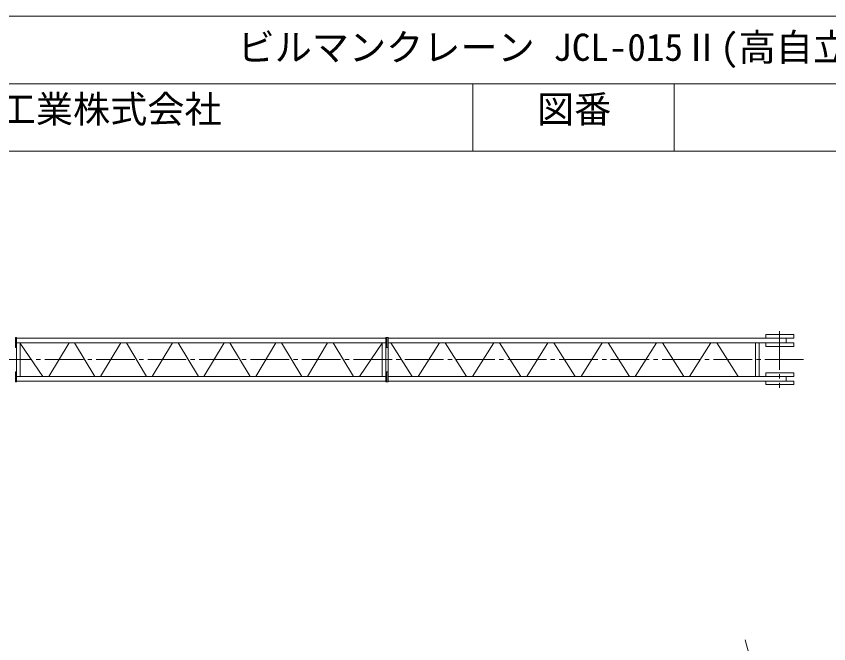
# Model space of a CAD drawing. Units: millimetres, scale not verified. Extents: x -17582 to 17444, y -25751 to 25749.
# Drawn here: x -6705 to 4668, y 16968 to 25749 of the extents above; entities that cross this region are included whole.
import ezdxf
from ezdxf.enums import TextEntityAlignment as Align

# ---------------------------------------------------------------- set-up
doc = ezdxf.new("R2010")
doc.units = ezdxf.units.MM
doc.header["$LTSCALE"] = 60
doc.linetypes.add('CHAIN2', pattern=[12, 9, -1, 1, -1])
for name, color, linetype, lineweight in [('0-3_05 寸法', 7, 'Continuous', 18), ('0-4_10 当社外形線', 7, 'Continuous', 18), ('0-5_12 当社中心線', 7, 'CHAIN2', 18)]:
    doc.layers.add(name, color=color, linetype=linetype, lineweight=lineweight)
doc.styles.add('ＭＳ ゴシック', font='')
doc.styles.get('ＭＳ ゴシック').set_extended_font_data('MS Gothic')

msp = doc.modelspace()

# ---------------------------------------------------------------- linework, layer by layer
at = {"layer": '0-3_05 寸法'}
for p, q in [((-10944.75, 24805.36), (9250.33, 24805.36)), ((-316.07, 24805.36), (-316.07, 23861.96)), ((2505.93, 24805.36), (2505.93, 23861.96)), ((3904.89, 15510.72), (3499.31, 17024.01))]:
    msp.add_line(p, q, dxfattribs=at)
msp.add_lwpolyline([(-10944.75, 25748.75), (9250.33, 25748.75), (9250.33, 23861.96), (-10944.75, 23861.96)], close=True, dxfattribs=at)
at = {"layer": '0-4_10 当社外形線'}
for p, q in [((-6700.8, 21244.62), (-1532.82, 21244.62)), ((-1532.82, 21179.62), (-6700.8, 21179.62)), ((-6333.43, 20709.62), (-6656.16, 21179.62)), ((-6650.8, 20709.62), (-6650.8, 21171.82)), ((-5966.01, 21179.62), (-6249.58, 20709.62)), ((-5604.01, 20709.62), (-5887.58, 21179.62)), ((-5242.01, 21179.62), (-5525.58, 20709.62)), ((-4880.01, 20709.62), (-5163.58, 21179.62)), ((-4518.01, 21179.62), (-4801.58, 20709.62)), ((-4156.02, 20709.62), (-4439.58, 21179.62)), ((-3794.02, 21179.62), (-4077.62, 20709.62)), ((-3432.02, 20709.62), (-3715.62, 21179.62)), ((-3070.02, 21179.62), (-3353.62, 20709.62)), ((-2708.02, 20709.62), (-2991.62, 21179.62)), ((-2346.02, 21179.62), (-2629.62, 20709.62)), ((-1984.02, 20709.62), (-2267.62, 21179.62)), ((-1582.82, 21171.82), (-1900.12, 20709.62)), ((-1582.82, 20709.62), (-1582.82, 21179.62)), ((-1500.82, 21244.62), (4178.2, 21244.62)), ((4178.2, 21179.62), (-1500.82, 21179.62)), ((-1161.92, 20709.62), (-1459.62, 21179.62)), ((-781.92, 21179.62), (-1079.62, 20709.62)), ((-401.92, 20709.62), (-699.62, 21179.62)), ((-21.92, 21179.62), (-319.62, 20709.62)), ((358.08, 20709.62), (60.38, 21179.62)), ((738.08, 21179.62), (440.38, 20709.62)), ((1118.08, 20709.62), (820.38, 21179.62)), ((1498.08, 21179.62), (1200.38, 20709.62)), ((1878.08, 20709.62), (1580.38, 21179.62)), ((2258.08, 21179.62), (1960.38, 20709.62)), ((2638.08, 20709.62), (2340.38, 21179.62)), ((3018.08, 21179.62), (2720.38, 20709.62)), ((3398.08, 20709.62), (3100.38, 21179.62)), ((3643.4, 21179.62), (3643.4, 20709.62)), ((3693.4, 20709.62), (3693.4, 21179.62)), ((3918.2, 21179.62), (3693.4, 21179.62)), ((4028.1, 21179.62), (3918.2, 21179.62)), ((3976.6, 21179.62), (3978.1, 21182.32)), ((-6700.8, 20774.62), (-6700.8, 21114.62)), ((-1532.82, 20774.62), (-1532.82, 21114.62)), ((-1500.82, 21114.62), (-1500.82, 20774.62)), ((-1532.82, 20709.62), (-6700.8, 20709.62)), ((4178.2, 20709.62), (-1500.82, 20709.62)), ((3918.2, 20709.62), (3693.4, 20709.62)), ((4028.1, 20709.62), (3918.2, 20709.62)), ((-6700.8, 20644.62), (-1532.82, 20644.62)), ((-1500.82, 20644.62), (4178.2, 20644.62))]:
    msp.add_line(p, q, dxfattribs=at)
for points in [[(3788.2, 21244.62), (3788.2, 21294.62), (4178.2, 21294.62), (4178.2, 21244.62), (4073.2, 21244.62)], [(3788.2, 21179.62), (3788.2, 21129.62), (4178.2, 21129.62), (4178.2, 21179.62), (4073.2, 21179.62)], [(4028.1, 21179.62), (4073.2, 21179.62), (4073.2, 21244.62)], [(3788.2, 20709.62), (3788.2, 20759.62), (4178.2, 20759.62), (4178.2, 20709.62), (4073.2, 20709.62)], [(4073.2, 20644.62), (4073.2, 20709.62), (4028.1, 20709.62)], [(3788.2, 20644.62), (3788.2, 20594.62), (4178.2, 20594.62), (4178.2, 20644.62), (4073.2, 20644.62)]]:
    msp.add_lwpolyline(points, dxfattribs=at)
for points in [[(-6700.8, 21254.62), (-6716.8, 21254.62), (-6716.8, 21114.62), (-6700.8, 21114.62)], [(-1532.82, 21254.62), (-1516.82, 21254.62), (-1516.82, 21114.62), (-1532.82, 21114.62)], [(-1516.82, 21254.62), (-1500.82, 21254.62), (-1500.82, 21114.62), (-1516.82, 21114.62)], [(-6700.8, 20634.62), (-6716.8, 20634.62), (-6716.8, 20774.62), (-6700.8, 20774.62)], [(-1532.82, 20634.62), (-1516.82, 20634.62), (-1516.82, 20774.62), (-1532.82, 20774.62)], [(-1516.82, 20634.62), (-1500.82, 20634.62), (-1500.82, 20774.62), (-1516.82, 20774.62)]]:
    msp.add_lwpolyline(points, close=True, dxfattribs=at)
at = {"layer": '0-5_12 当社中心線'}
for p, q in [((3978.2, 21340.72), (3978.2, 20548.52)), ((-14225.15, 20944.62), (4318.4, 20944.62))]:
    msp.add_line(p, q, dxfattribs=at)

# ---------------------------------------------------------------- texts
at = {"layer": '0-3_05 寸法', "style": 'ＭＳ ゴシック'}
for s, p in [('図面名称   \u3000\u3000\u3000\u3000\u3000\u3000\u3000ビルマンクレーン JCL-015Ⅱ(高自立27.15m)', (-10104.74, 25010.1)), ('\u3000\u3000竹本機械工業株式会社      \u3000\u3000\u3000\u3000\u3000 図番     \u3000\u3000\u3000\u3000TZK0027', (-10070.08, 24143.44))]:
    msp.add_text(s, height=381.2, dxfattribs=at).set_placement(p, align=Align.BOTTOM_LEFT)

doc.saveas('drawing.dxf')
